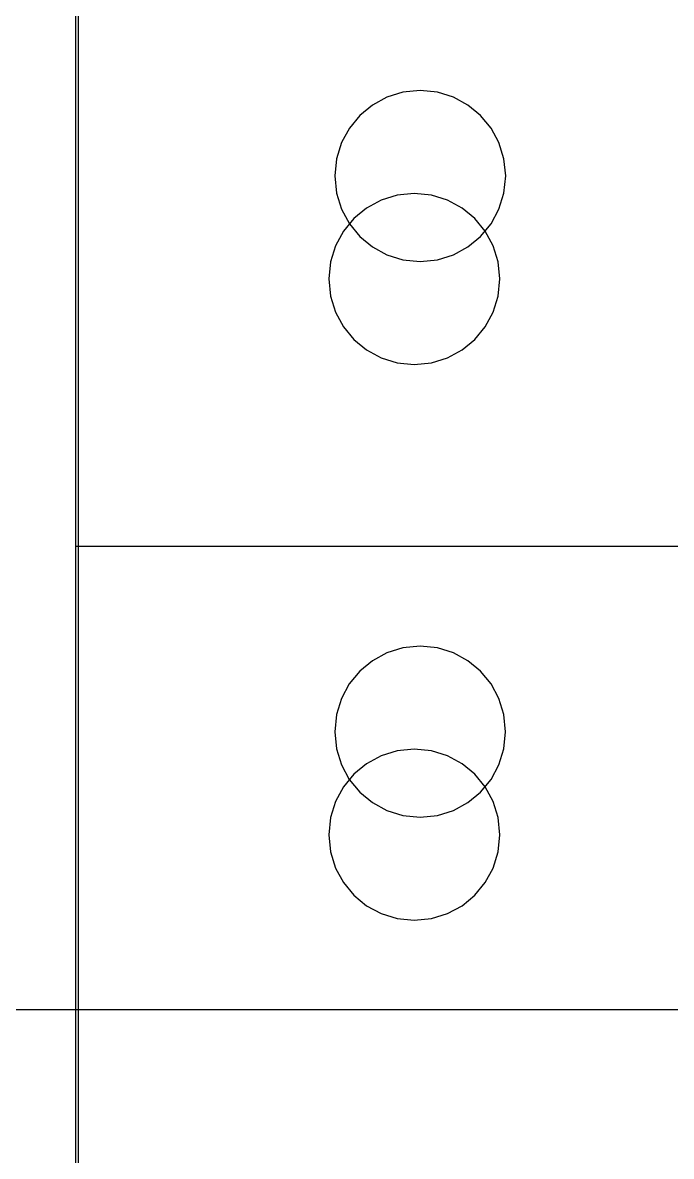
# Model space of a CAD drawing. Extents: x 1 to 47.7, y 0.2 to 35.
# Drawn here: x 12.891 to 13.271, y 12.101 to 12.763 of the extents above; entities that cross this region are included whole.
import ezdxf

# ---------------------------------------------------------------- set-up
doc = ezdxf.new("R2010")
doc.units = 0
doc.header["$MEASUREMENT"] = 0
for name, color, linetype in [('4_1__4U__UP_TO_ONE_IO_BOAR', 7, 'CONTINUOUS'), ('4_2__4U__FRONT_PANEL_W_24_', 7, 'CONTINUOUS'), ('5_1___24__TARGET_LEDS___12', 7, 'CONTINUOUS')]:
    doc.layers.add(name, color=color, linetype=linetype)

msp = doc.modelspace()

# ---------------------------------------------------------------- linework, layer by layer
at = {"layer": '4_1__4U__UP_TO_ONE_IO_BOAR'}
for points in [[(12.92363, 13.53081), (12.92363, 10.79851)], [(11.60446, 12.18645), (14.34452, 12.18645)]]:
    msp.add_lwpolyline(points, dxfattribs=at)
for points in [[(13.12369, 12.6238), (13.13377, 12.62481), (13.14315, 12.62773), (13.15165, 12.63234), (13.15905, 12.63845), (13.16516, 12.64586), (13.16978, 12.65435), (13.17269, 12.66374), (13.17371, 12.67382), (13.17269, 12.6839), (13.16978, 12.69328), (13.16516, 12.70177), (13.15905, 12.70917), (13.15165, 12.71528), (13.14315, 12.71989), (13.13377, 12.7228), (13.12369, 12.72381), (13.11361, 12.7228), (13.10423, 12.71989), (13.09574, 12.71528), (13.08835, 12.70917), (13.08225, 12.70177), (13.07764, 12.69328), (13.07473, 12.6839), (13.07372, 12.67382), (13.07473, 12.66374), (13.07764, 12.65435), (13.08225, 12.64586), (13.08835, 12.63845), (13.09574, 12.63234), (13.10423, 12.62773), (13.11361, 12.62481)], [(13.12366, 12.29881), (13.13374, 12.29982), (13.14313, 12.30274), (13.15162, 12.30735), (13.15903, 12.31346), (13.16514, 12.32087), (13.16975, 12.32936), (13.17266, 12.33875), (13.17368, 12.34883), (13.17266, 12.35891), (13.16975, 12.36829), (13.16514, 12.37678), (13.15903, 12.38418), (13.15162, 12.39029), (13.14313, 12.39489), (13.13374, 12.39781), (13.12366, 12.39882), (13.11358, 12.39781), (13.1042, 12.39489), (13.09571, 12.39029), (13.08832, 12.38418), (13.08222, 12.37678), (13.07762, 12.36829), (13.07471, 12.35891), (13.07369, 12.34883), (13.07471, 12.33875), (13.07762, 12.32936), (13.08222, 12.32087), (13.08832, 12.31346), (13.09571, 12.30735), (13.1042, 12.30274), (13.11358, 12.29982)]]:
    msp.add_lwpolyline(points, close=True, dxfattribs=at)
at = {"layer": '4_2__4U__FRONT_PANEL_W_24_'}
for points in [[(12.92199, 13.15202), (12.92229, 8.99473)], [(12.92208, 12.45729), (14.34236, 12.45729)]]:
    msp.add_lwpolyline(points, dxfattribs=at)
for points in [[(13.12025, 12.56353), (13.13033, 12.56454), (13.13972, 12.56746), (13.14821, 12.57207), (13.15562, 12.57818), (13.16173, 12.58559), (13.16634, 12.59408), (13.16926, 12.60347), (13.17027, 12.61355), (13.16926, 12.62363), (13.16634, 12.63301), (13.16173, 12.6415), (13.15562, 12.6489), (13.14821, 12.65501), (13.13972, 12.65962), (13.13033, 12.66253), (13.12025, 12.66354), (13.11017, 12.66253), (13.10079, 12.65962), (13.0923, 12.65501), (13.08491, 12.6489), (13.07881, 12.6415), (13.07421, 12.63301), (13.0713, 12.62363), (13.07028, 12.61355), (13.0713, 12.60347), (13.07421, 12.59408), (13.07881, 12.58559), (13.08491, 12.57818), (13.0923, 12.57207), (13.10079, 12.56746), (13.11017, 12.56454)], [(13.12025, 12.23854), (13.13033, 12.23955), (13.13972, 12.24247), (13.14821, 12.24708), (13.15562, 12.25319), (13.16173, 12.2606), (13.16634, 12.26909), (13.16926, 12.27848), (13.17027, 12.28856), (13.16926, 12.29863), (13.16634, 12.30802), (13.16173, 12.31651), (13.15562, 12.32391), (13.14821, 12.33002), (13.13972, 12.33462), (13.13033, 12.33754), (13.12025, 12.33855), (13.11017, 12.33754), (13.10079, 12.33462), (13.0923, 12.33002), (13.08491, 12.32391), (13.07881, 12.31651), (13.07421, 12.30802), (13.0713, 12.29863), (13.07028, 12.28856), (13.0713, 12.27848), (13.07421, 12.26909), (13.07881, 12.2606), (13.08491, 12.25319), (13.0923, 12.24708), (13.10079, 12.24247), (13.11017, 12.23955)]]:
    msp.add_lwpolyline(points, close=True, dxfattribs=at)
at = {"layer": '5_1___24__TARGET_LEDS___12'}
for points in [[(12.92199, 13.15202), (12.92229, 8.99473)], [(12.92208, 12.45729), (14.34236, 12.45729)]]:
    msp.add_lwpolyline(points, dxfattribs=at)
for points in [[(13.12025, 12.56353), (13.13033, 12.56454), (13.13972, 12.56746), (13.14821, 12.57207), (13.15562, 12.57818), (13.16173, 12.58559), (13.16634, 12.59408), (13.16926, 12.60347), (13.17027, 12.61355), (13.16926, 12.62363), (13.16634, 12.63301), (13.16173, 12.6415), (13.15562, 12.6489), (13.14821, 12.65501), (13.13972, 12.65962), (13.13033, 12.66253), (13.12025, 12.66354), (13.11017, 12.66253), (13.10079, 12.65962), (13.0923, 12.65501), (13.08491, 12.6489), (13.07881, 12.6415), (13.07421, 12.63301), (13.0713, 12.62363), (13.07028, 12.61355), (13.0713, 12.60347), (13.07421, 12.59408), (13.07881, 12.58559), (13.08491, 12.57818), (13.0923, 12.57207), (13.10079, 12.56746), (13.11017, 12.56454)], [(13.12025, 12.23854), (13.13033, 12.23955), (13.13972, 12.24247), (13.14821, 12.24708), (13.15562, 12.25319), (13.16173, 12.2606), (13.16634, 12.26909), (13.16926, 12.27848), (13.17027, 12.28856), (13.16926, 12.29863), (13.16634, 12.30802), (13.16173, 12.31651), (13.15562, 12.32391), (13.14821, 12.33002), (13.13972, 12.33462), (13.13033, 12.33754), (13.12025, 12.33855), (13.11017, 12.33754), (13.10079, 12.33462), (13.0923, 12.33002), (13.08491, 12.32391), (13.07881, 12.31651), (13.07421, 12.30802), (13.0713, 12.29863), (13.07028, 12.28856), (13.0713, 12.27848), (13.07421, 12.26909), (13.07881, 12.2606), (13.08491, 12.25319), (13.0923, 12.24708), (13.10079, 12.24247), (13.11017, 12.23955)]]:
    msp.add_lwpolyline(points, close=True, dxfattribs=at)

doc.saveas('drawing.dxf')
